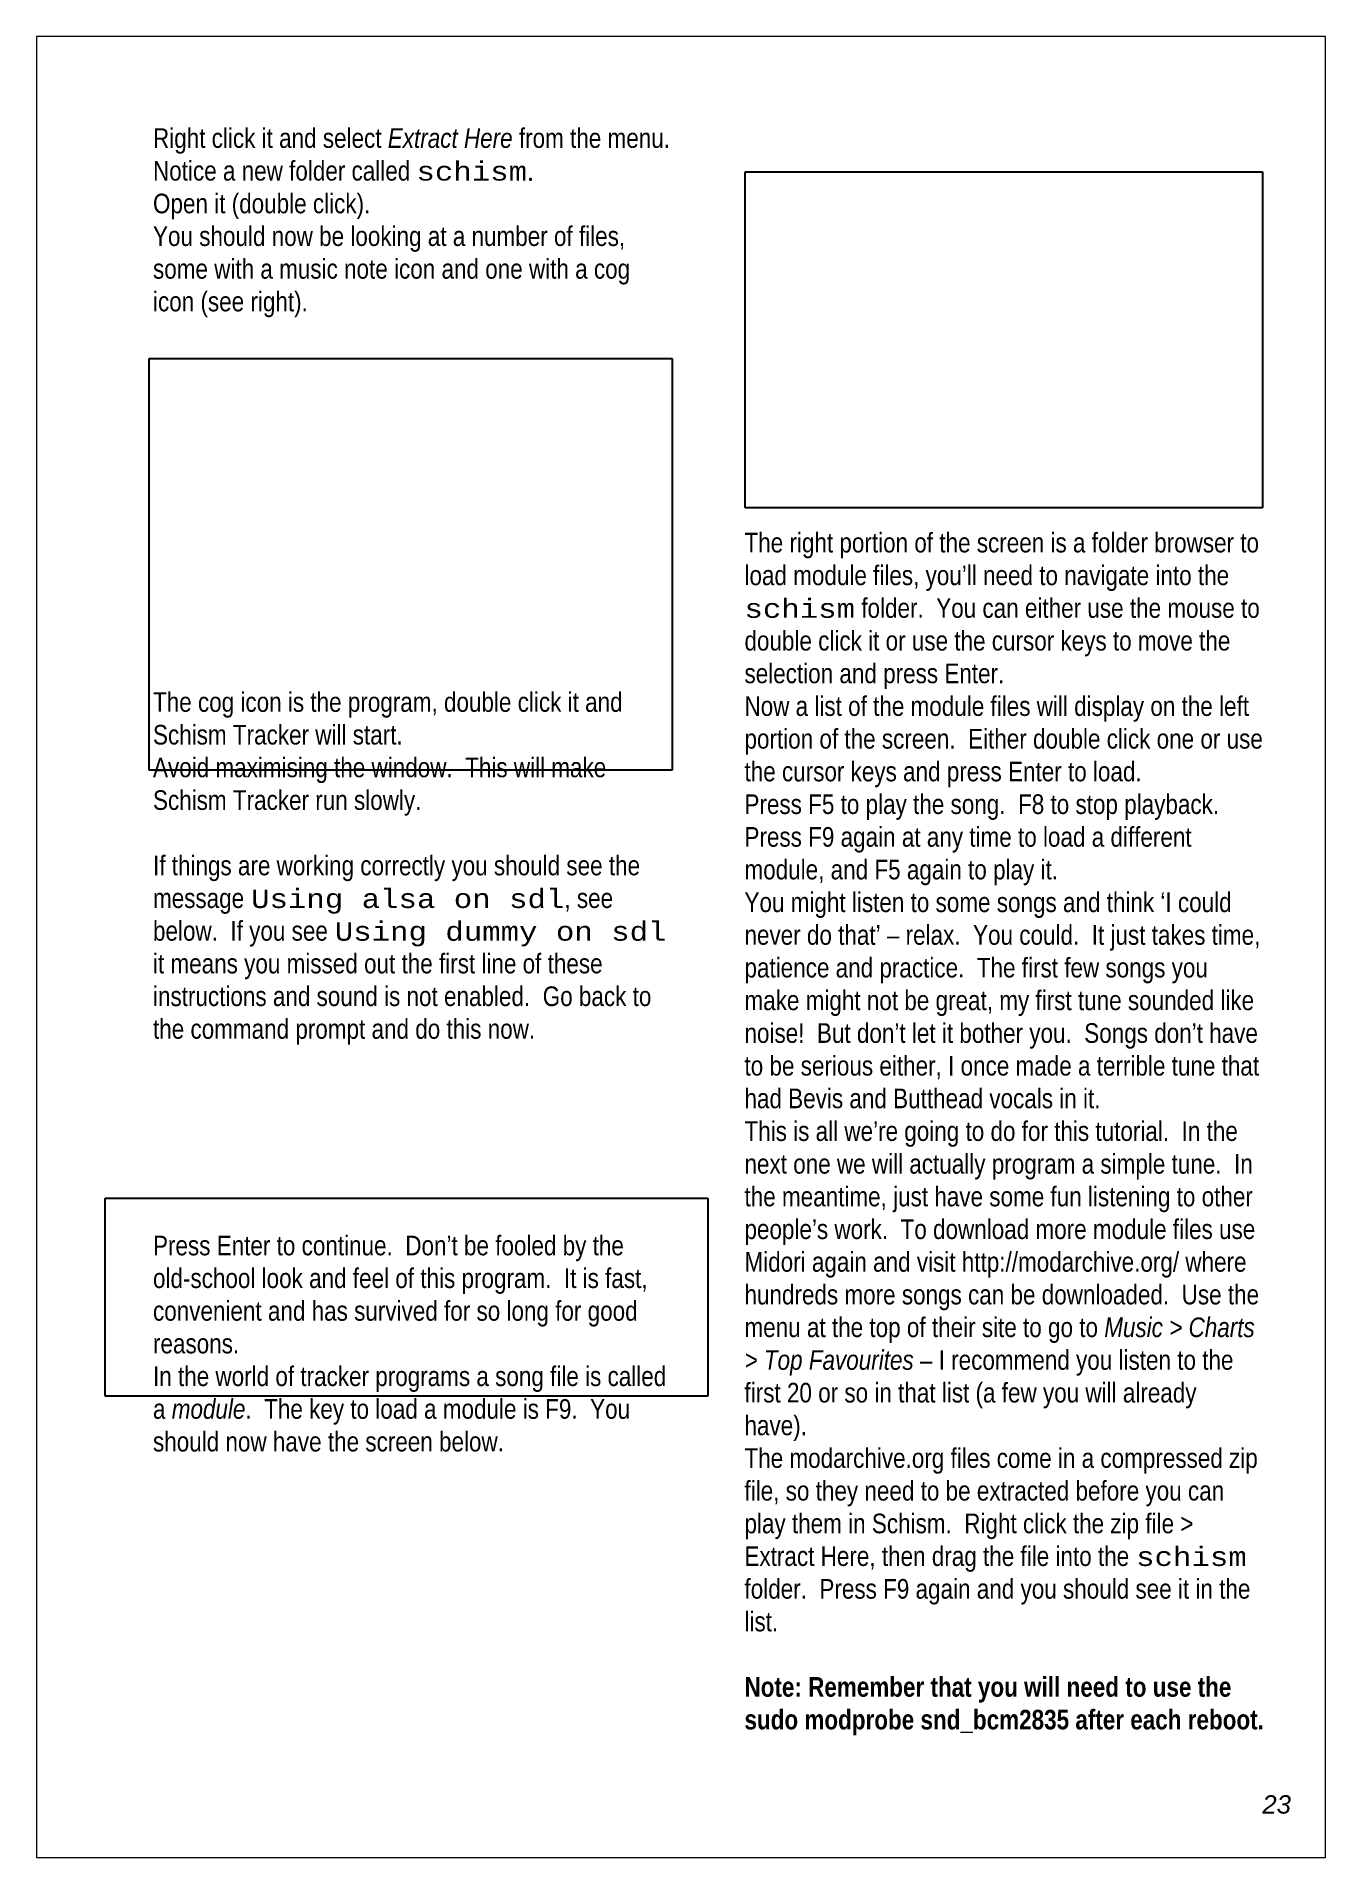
# Paper-space layout 'Page23' of a CAD drawing. Header units: millimetres. Extents: x -4 to 207, y -3 to 294.
# The model-space entities are those that its viewports show. They can reach past a viewport. Long polylines and large blocks are cut down to what shows.
import ezdxf

# ---------------------------------------------------------------- set-up
doc = ezdxf.new("R2010")
doc.units = ezdxf.units.MM
doc.layers.add('Images', color=7, linetype='Continuous')
doc.layers.add('Text', color=7, linetype='Continuous')
doc.styles.get("Standard").update_dxf_attribs({"font": 'arial.ttf'})
picture_1 = doc.add_image_def('image1.png', size_in_pixel=(484, 381))
picture_2 = doc.add_image_def('image2.png', size_in_pixel=(697, 229))
picture_3 = doc.add_image_def('image3.png', size_in_pixel=(485, 315))
picture_4 = doc.add_image_def('image4.jpg', size_in_pixel=(4608, 3456))

msp = doc.modelspace()

# ---------------------------------------------------------------- texts
at = {"layer": 'Text', "attachment_point": 1}
for s, width, heights, insert, char_height in [('{\\fArial Narrow|b0|i0|c0|p34;\\H0.88889x;Right click it and select \\fArial Narrow|b0|i1|c0|p34;\\C74;Extract Here\\fArial Narrow|b0|i0|c0|p34;\\C256; from the menu.\\PNotice a new folder called \\fCourier New|b0|i0|c0|p18;\\H0.9375x;\\C74;schism\\fTimes New Roman|b0|i0|c0|p18;\\C7;.\\C3;\\P\\fArial Narrow|b0|i0|c0|p34;\\H1.0667x;\\C256;Open it (double click).\\PYou should now be looking at a number of files, some with a music note icon and one with a cog icon (see right).\\P\\fTimes New Roman|b0|i0|c0|p18;\\H0.9375x;\\P\\P\\P\\P\\P\\P\\P\\P\\P\\P\\P\\P\\fArial Narrow|b0|i0|c0|p34;\\H1.0666x;The cog icon is the program, double click it and Schism Tracker will start.\\PAvoid maximising the window.  This will make Schism Tracker run slowly.\\P\\PIf things are working correctly you should see the message\\fTimes New Roman|b0|i0|c0|p18;\\H0.93753x; \\fCourier New|b0|i0|c0|p18;\\C74;Using alsa on sdl\\fArial Narrow|b0|i0|c0|p34;\\H1.0666x;\\C256;, see below.  If you see\\fTimes New Roman|b0|i0|c0|p18;\\H0.93753x; \\fCourier New|b0|i0|c0|p18;\\C1;Using dummy on sdl\\fArial Narrow|b0|i0|c0|p34;\\H1.0666x;\\C256; it means you missed out the first line of these instructions and sound is not enabled.  Go back to the command prompt and do this now.\\fTimes New Roman|b0|i0|c0|p18;\\H0.93753x;\\P\\P\\P\\P\\P\\P\\P\\fArial Narrow|b0|i0|c0|p34;\\H1.0667x;Press Enter to continue.  Don’t be fooled by the old-school look and feel of this program.  It is fast, convenient and has survived for so long for good reasons.\\PIn the world of tracker programs a song file is called a \\fArial Narrow|b0|i1|c0|p34;module\\fArial Narrow|b0|i0|c0|p34;.  The key to load a module is \\C74;F9\\C256;.  You should now have the screen below. }', 84.5, [270.84], (229, 282), 3.6), ('{\\fTimes New Roman|b0|i0|c0|p18;\\H0.83333x;  \\P\\P\\P\\P\\P\\P\\P\\P\\P\\P\\fArial Narrow|b0|i0|c0|p34;\\H1.0667x;\\P\\P\\PThe right portion of the screen is a folder browser to load module files, you’ll need to navigate into the \\fCourier New|b0|i0|c0|p18;\\H0.9375x;\\C74;schism\\fArial Narrow|b0|i0|c0|p34;\\H1.0667x;\\C256; folder.  You can either use the mouse to double click it or use the cursor keys to move the selection and press Enter.\\PNow a list of the module files will display on the left portion of the screen.  Either double click one or use the cursor keys and press Enter to load.\\PPress \\C74;F5\\C256; to play the song.  \\C74;F8\\C256; to stop playback.\\PPress \\C74;F9\\C256; again at any time to load a different module, and \\C74;F5\\C256; again to play it.\\PYou might listen to some songs and think ‘I could never do that’ – relax.  You could.  It just takes time, patience and practice.  The first few songs you make might not be great, my first tune sounded like noise!  But don’t let it bother you.  Songs don’t have to be serious either, I once made a terrible tune that had Bevis and Butthead vocals in it.\\PThis is all we’re going to do for this tutorial.  In the next one we will actually program a simple tune.  In the meantime, just have some fun listening to other people’s work.  To download more module files use Midori again and visit\\C3; \\C74;http://modarchive.org/\\C256; where hundreds more songs can be downloaded.  Use the menu at the top of their site to go to \\fArial Narrow|b0|i1|c0|p34;\\C74;Music > Charts > Top Favourites\\fArial Narrow|b0|i0|c0|p34;\\C256; – I recommend you listen to the first 20 or so in that list (a few you will already have).\\PThe\\C3; \\C74;modarchive.org\\C256; files come in a compressed zip file, so they need to be extracted before you can play them in Schism.  Right click the zip file > Extract Here, then drag the file into the\\fTimes New Roman|b0|i0|c0|p18;\\H0.9375x; \\fCourier New|b0|i0|c0|p18;\\C74;schism\\fTimes New Roman|b0|i0|c0|p18;\\C256; \\fArial Narrow|b0|i0|c0|p34;\\H1.0667x;folder.  Press \\C74;F9\\C256; again and you should see it in the list.\\P\\P\\fArial Narrow|b1|i0|c0|p34;Note: Remember that you will need to use the sudo modprobe snd_bcm2835 after each reboot.}', 84.5, [270.85], (325.5, 282), 3.6), ('{\\fArial|b0|i1|c0|p34;23}', 10, [2.21], (410, 10), 3)]:
    msp.add_mtext_dynamic_manual_height_columns(s, width=width, gutter_width=12.5, heights=heights, dxfattribs=dict(at, insert=insert, char_height=char_height))

# ---------------------------------------------------------------- pictures from other files: only their frames are drawn
at = {"layer": 'Images'}
image = msp.add_image(picture_4, insert=(-0.44, -0.61), size_in_units=(421.69, 316.26), dxfattribs=at)
image.dxf.flags = 7
image = msp.add_image(picture_3, insert=(325.61, 220.05), size_in_units=(84.41, 54.82), dxfattribs=at)
image.dxf.flags = 7
image = msp.add_image(picture_1, insert=(228.4, 177.28), size_in_units=(85.3, 67.15), dxfattribs=at)
image.dxf.flags = 7
image = msp.add_image(picture_2, insert=(221.2, 75.11), size_in_units=(98.35, 32.31), dxfattribs=at)
image.dxf.flags = 7

psp = doc.layouts.new('Page23')

# ---------------------------------------------------------------- viewports
at = {"layer": '0'}
psp.add_viewport(center=(101.63, 145.41), size=(210.33, 297.161), view_center_point=(315.14, 148.41), view_height=297.161, dxfattribs=at)

doc.saveas('drawing.dxf')
